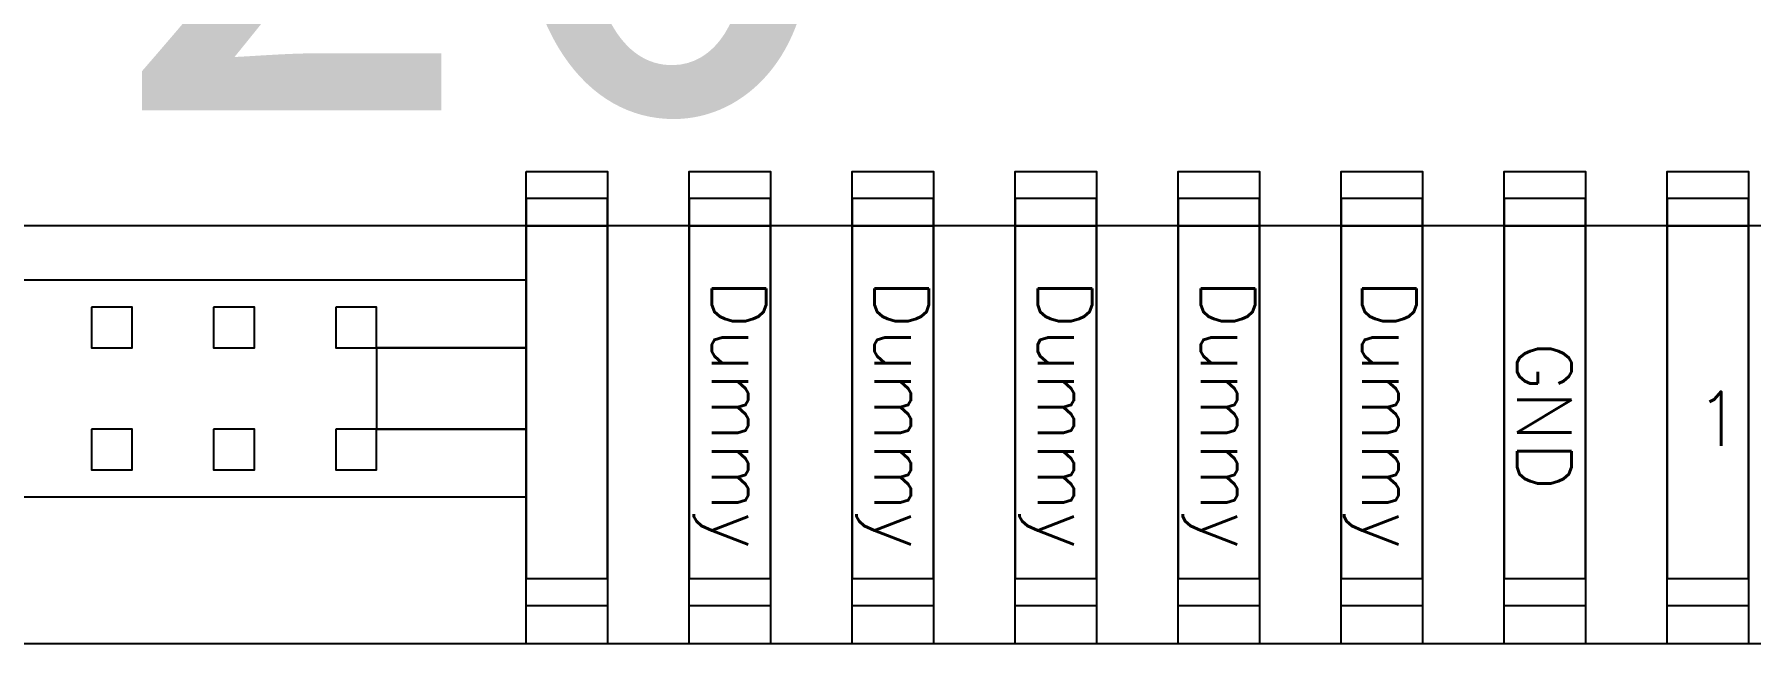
# Model space of a CAD drawing. Header units: millimetres. Extents: x 37 to 234, y -216 to -66.
# Drawn here: x 55.946 to 59.105, y -130.55 to -129.428 of the extents above; entities that cross this region are included whole.
import ezdxf

# ---------------------------------------------------------------- set-up
doc = ezdxf.new("R2010")
doc.units = ezdxf.units.MM
for name, color, linetype in [('FPC', 33, 'Continuous'), ('ITO', 1, 'Continuous'), ('Note', 6, 'Continuous'), ('SiNx', 2, 'Continuous'), ('TPFPC', 2, 'Continuous')]:
    doc.layers.add(name, color=color, linetype=linetype)
doc.styles.get("Standard").update_dxf_attribs({"font": 'txt', "bigfont": 'gbcbig.shx'})

# ---------------------------------------------------------------- blocks, each defined once
blk = doc.blocks.new('*U27')
at = {"color": 30}
blk.add_lwpolyline([(0.075, 0.385), (0.075, -0.385), (-0.075, -0.385), (-0.075, 0.385)], close=True, dxfattribs=at)
blk = doc.blocks.new('*U28')
at = {"color": 0, "linetype": 'ByBlock', "lineweight": -2, "transparency": 16777216}
for p in [(0, 0), (0.3, 0), (0.6, 0), (0.9, 0), (1.2, 0), (1.5, 0), (1.8, 0), (2.1, 0)]:
    blk.add_blockref('*U27', p, dxfattribs=at)
blk = doc.blocks.new('regerg')
at = {"color": 30}
for p, q in [((1138.4145, -13.0148), (1126.3345, -13.0148)), ((1138.4145, -13.7848), (1126.3345, -13.7848))]:
    blk.add_line(p, q, dxfattribs=at)
blk.add_lwpolyline([(1128.5145, -13.2398), (1128.7895, -13.2398), (1128.7895, -13.3898), (1128.5145, -13.3898)], close=True, dxfattribs=at)
at = {"color": 6}
blk.add_blockref('*U28', (1128.8645, -13.3998), dxfattribs=at)
at = {"color": 1, "linetype": 'Continuous', "insert": (1129.3794, -11.8019), "char_height": 1, "attachment_point": 3}
blk.add_mtext_dynamic_manual_height_columns('{\\fNSimSun|b0|i0|c134|p49;26}', width=1, gutter_width=1, heights=[0], dxfattribs=at)
blk = doc.blocks.new('fht7ui')
at = {"layer": 'FPC', "color": 1}
blk.add_line((122.3808, -371.257), (109.5808, -371.257), dxfattribs=at)
at = {"layer": 'ITO', "color": 1, "linetype": 'Continuous'}
for points in [[(112.2358, -370.862), (112.2358, -371.137), (112.3858, -371.137), (112.3858, -370.437), (112.2358, -370.437), (112.2358, -370.712), (111.9608, -370.712), (111.9608, -370.862)], [(112.6858, -370.437), (112.5358, -370.437), (112.5358, -371.137), (112.6858, -371.137)], [(112.9858, -370.437), (112.8358, -370.437), (112.8358, -371.137), (112.9858, -371.137)], [(113.2858, -370.437), (113.1358, -370.437), (113.1358, -371.137), (113.2858, -371.137)], [(113.5858, -370.437), (113.4358, -370.437), (113.4358, -371.137), (113.5858, -371.137)], [(113.8858, -370.437), (113.7358, -370.437), (113.7358, -371.137), (113.8858, -371.137)], [(114.1858, -370.437), (114.0358, -370.437), (114.0358, -371.137), (114.1858, -371.137)], [(114.4858, -370.437), (114.3358, -370.437), (114.3358, -371.137), (114.4858, -371.137)], [(111.4358, -370.637), (111.4358, -370.712), (111.5108, -370.712), (111.5108, -370.637)], [(111.6608, -370.637), (111.6608, -370.712), (111.7358, -370.712), (111.7358, -370.637)], [(111.8858, -370.637), (111.8858, -370.712), (111.9608, -370.712), (111.9608, -370.637)], [(111.4358, -370.862), (111.4358, -370.937), (111.5108, -370.937), (111.5108, -370.862)], [(111.6608, -370.862), (111.6608, -370.937), (111.7358, -370.937), (111.7358, -370.862)], [(111.8858, -370.862), (111.8858, -370.937), (111.9608, -370.937), (111.9608, -370.862)]]:
    blk.add_lwpolyline(points, close=True, dxfattribs=at)
at = {"layer": 'SiNx', "color": 1}
for points in [[(112.2358, -370.387), (112.3858, -370.387), (112.3858, -371.187), (112.2358, -371.187), (112.2358, -370.987), (111.1608, -370.987), (111.1608, -370.587), (112.2358, -370.587)], [(112.6858, -371.187), (112.5358, -371.187), (112.5358, -370.387), (112.6858, -370.387)], [(112.9858, -371.187), (112.8358, -371.187), (112.8358, -370.387), (112.9858, -370.387)], [(113.2858, -371.187), (113.1358, -371.187), (113.1358, -370.387), (113.2858, -370.387)], [(113.5858, -371.187), (113.4358, -371.187), (113.4358, -370.387), (113.5858, -370.387)], [(113.8858, -371.187), (113.7358, -371.187), (113.7358, -370.387), (113.8858, -370.387)], [(114.1858, -371.187), (114.0358, -371.187), (114.0358, -370.387), (114.1858, -370.387)], [(114.4858, -371.187), (114.3358, -371.187), (114.3358, -370.387), (114.4858, -370.387)]]:
    blk.add_lwpolyline(points, close=True, dxfattribs=at)
at = {"layer": 'TPFPC'}
blk.add_line((121.6309, -370.487), (110.3309, -370.487), dxfattribs=at)
at = {"color": 1}
blk.add_blockref('regerg', (-1016.5536, -357.4723), dxfattribs=at)
at = {"layer": 'Note', "color": 1}
for s, p in [('Dummy', (112.5779, -370.5857)), ('Dummy', (112.8774, -370.5857)), ('Dummy', (113.1775, -370.5857)), ('Dummy', (113.4777, -370.5857)), ('Dummy', (113.7746, -370.5857)), ('GND', (114.0598, -370.7007))]:
    blk.add_text(s, height=0.1, rotation=270, dxfattribs=at).set_placement(p)
blk.add_text('1', height=0.1, dxfattribs=at).set_placement((114.388, -370.8926))

msp = doc.modelspace()

# ---------------------------------------------------------------- block references
msp.add_blockref('fht7ui', (-55.38446, 240.70677))

doc.saveas('drawing.dxf')
